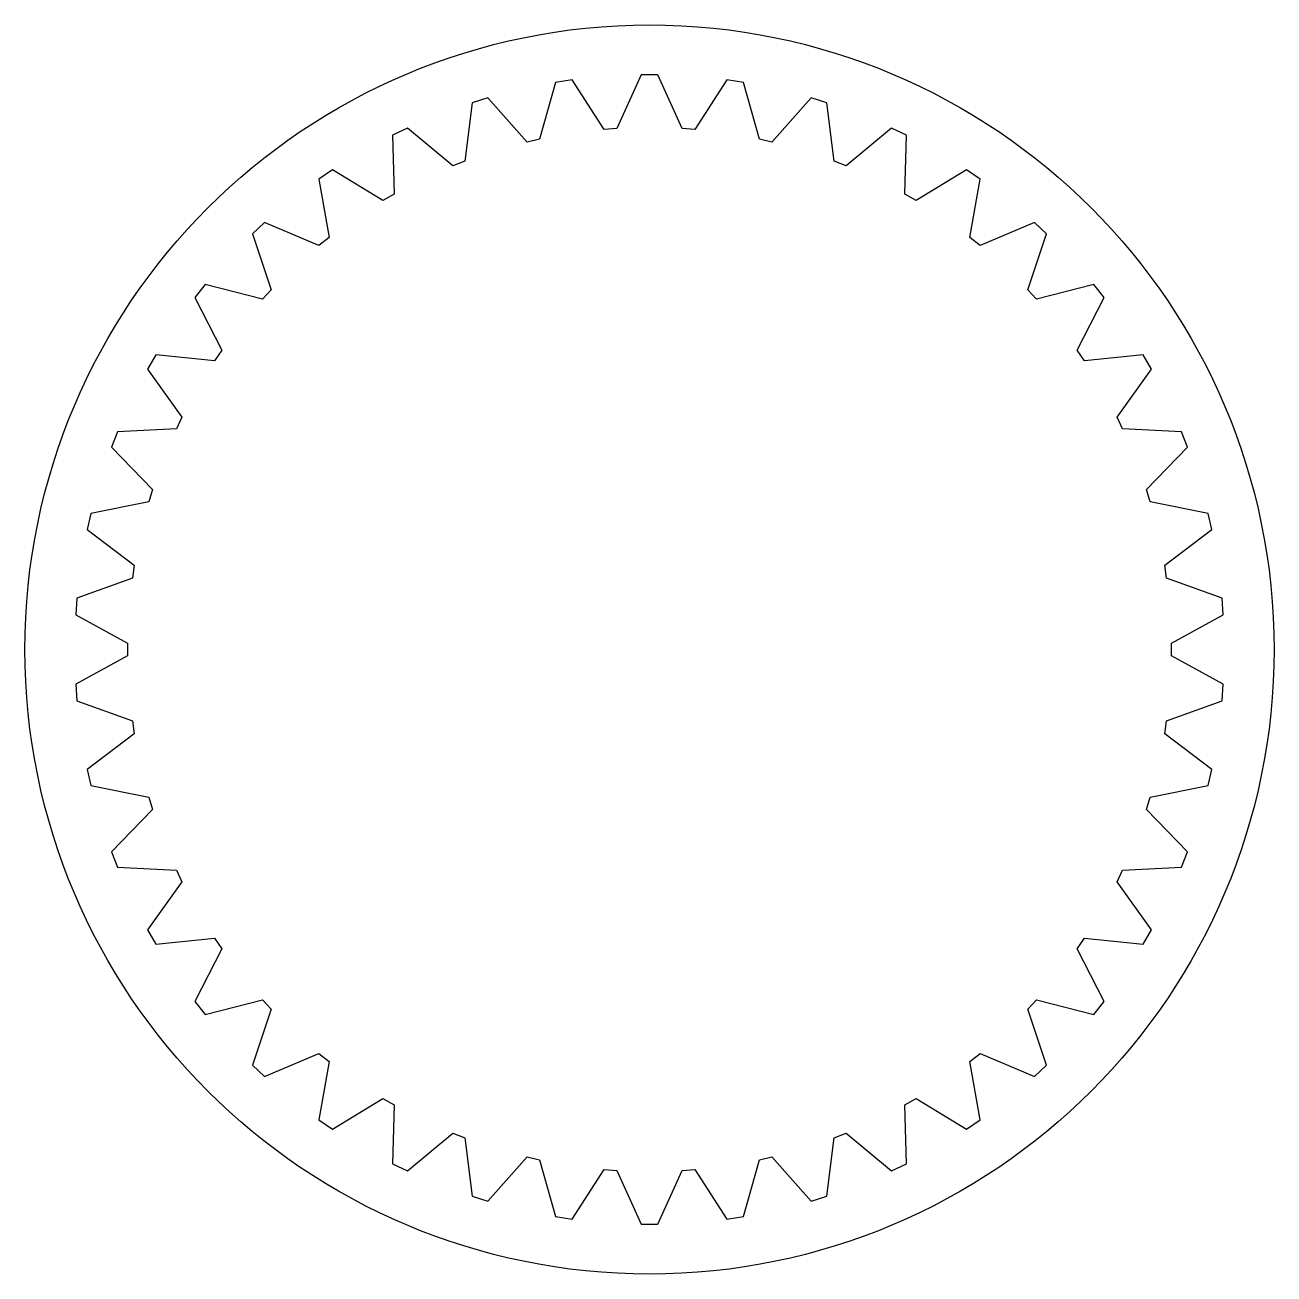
# Model space of a CAD drawing. Extents: x -24.1 to 24.1, y -24.1 to 24.1.
import ezdxf

# ---------------------------------------------------------------- set-up
doc = ezdxf.new("R2010")
doc.units = 0

msp = doc.modelspace()

# ---------------------------------------------------------------- linework, layer by layer
msp.add_lwpolyline([(22.188626, -1.341911), (20.185959, -0.249456), (20.185959, 0.249456), (22.188626, 1.341911), (22.140799, 1.98012), (19.997678, 2.761891), (19.923319, 3.255231), (21.740796, 4.633966), (21.598383, 5.257919), (19.362682, 5.711542), (19.215625, 6.188289), (20.807312, 7.822506), (20.573495, 8.418264), (18.295155, 8.533607), (18.078685, 8.983111), (19.409028, 10.836304), (19.089029, 11.390559), (16.818945, 11.165045), (16.537898, 11.577266), (17.577178, 13.608037), (17.178145, 14.108408), (14.967028, 13.547075), (14.627682, 13.912803), (15.352683, 16.075789), (14.88353, 16.511099), (12.780772, 15.626485), (12.390707, 15.937551), (12.785234, 18.184434), (12.256442, 18.544958), (10.309015, 17.356825), (9.876944, 17.606281), (9.932184, 19.886869), (9.355565, 20.164554), (7.606971, 18.699443), (7.142547, 18.881716), (6.857266, 21.145065), (6.2457, 21.333708), (4.735, 19.624345), (4.248597, 19.735364), (3.629167, 21.930914), (2.996317, 22.026301), (1.757257, 20.110873), (1.25974, 20.148157), (0.319999, 22.226863), (-0.319999, 22.226863), (-1.25974, 20.148157), (-1.757257, 20.110873), (-2.996317, 22.026301), (-3.629167, 21.930914), (-4.248597, 19.735364), (-4.735, 19.624345), (-6.2457, 21.333708), (-6.857266, 21.145065), (-7.142547, 18.881716), (-7.606971, 18.699443), (-9.355565, 20.164554), (-9.932184, 19.886869), (-9.876944, 17.606281), (-10.309015, 17.356825), (-12.256442, 18.544958), (-12.785234, 18.184434), (-12.390707, 15.937551), (-12.780772, 15.626485), (-14.88353, 16.511099), (-15.352683, 16.075789), (-14.627682, 13.912803), (-14.967028, 13.547075), (-17.178145, 14.108408), (-17.577178, 13.608037), (-16.537898, 11.577266), (-16.818945, 11.165045), (-19.089029, 11.390559), (-19.409028, 10.836304), (-18.078685, 8.983111), (-18.295155, 8.533607), (-20.573495, 8.418264), (-20.807312, 7.822506), (-19.215625, 6.188289), (-19.362682, 5.711542), (-21.598383, 5.257919), (-21.740796, 4.633966), (-19.923319, 3.255231), (-19.997678, 2.761891), (-22.140799, 1.98012), (-22.188626, 1.341911), (-20.185959, 0.249456), (-20.185959, -0.249456), (-22.188626, -1.341911), (-22.140799, -1.98012), (-19.997678, -2.761891), (-19.923319, -3.255231), (-21.740796, -4.633966), (-21.598383, -5.257919), (-19.362682, -5.711542), (-19.215625, -6.188289), (-20.807312, -7.822506), (-20.573495, -8.418264), (-18.295155, -8.533607), (-18.078685, -8.983111), (-19.409028, -10.836304), (-19.089029, -11.390559), (-16.818945, -11.165045), (-16.537898, -11.577266), (-17.577178, -13.608037), (-17.178145, -14.108408), (-14.967028, -13.547075), (-14.627682, -13.912803), (-15.352683, -16.075789), (-14.88353, -16.511099), (-12.780772, -15.626485), (-12.390707, -15.937551), (-12.785234, -18.184434), (-12.256442, -18.544958), (-10.309015, -17.356825), (-9.876944, -17.606281), (-9.932184, -19.886869), (-9.355565, -20.164554), (-7.606971, -18.699443), (-7.142547, -18.881716), (-6.857266, -21.145065), (-6.2457, -21.333708), (-4.735, -19.624345), (-4.248597, -19.735364), (-3.629167, -21.930914), (-2.996317, -22.026301), (-1.757257, -20.110873), (-1.25974, -20.148157), (-0.319999, -22.226863), (0.319999, -22.226863), (1.25974, -20.148157), (1.757257, -20.110873), (2.996317, -22.026301), (3.629167, -21.930914), (4.248597, -19.735364), (4.735, -19.624345), (6.2457, -21.333708), (6.857266, -21.145065), (7.142547, -18.881716), (7.606971, -18.699443), (9.355565, -20.164554), (9.932184, -19.886869), (9.876944, -17.606281), (10.309015, -17.356825), (12.256442, -18.544958), (12.785234, -18.184434), (12.390707, -15.937551), (12.780772, -15.626485), (14.88353, -16.511099), (15.352683, -16.075789), (14.627682, -13.912803), (14.967028, -13.547075), (17.178145, -14.108408), (17.577178, -13.608037), (16.537898, -11.577266), (16.818945, -11.165045), (19.089029, -11.390559), (19.409028, -10.836304), (18.078685, -8.983111), (18.295155, -8.533607), (20.573495, -8.418264), (20.807312, -7.822506), (19.215625, -6.188289), (19.362682, -5.711542), (21.598383, -5.257919), (21.740796, -4.633966), (19.923319, -3.255231), (19.997678, -2.761891), (22.140799, -1.98012)], close=True)
msp.add_circle((0, 0), 24.15)

doc.saveas('drawing.dxf')
